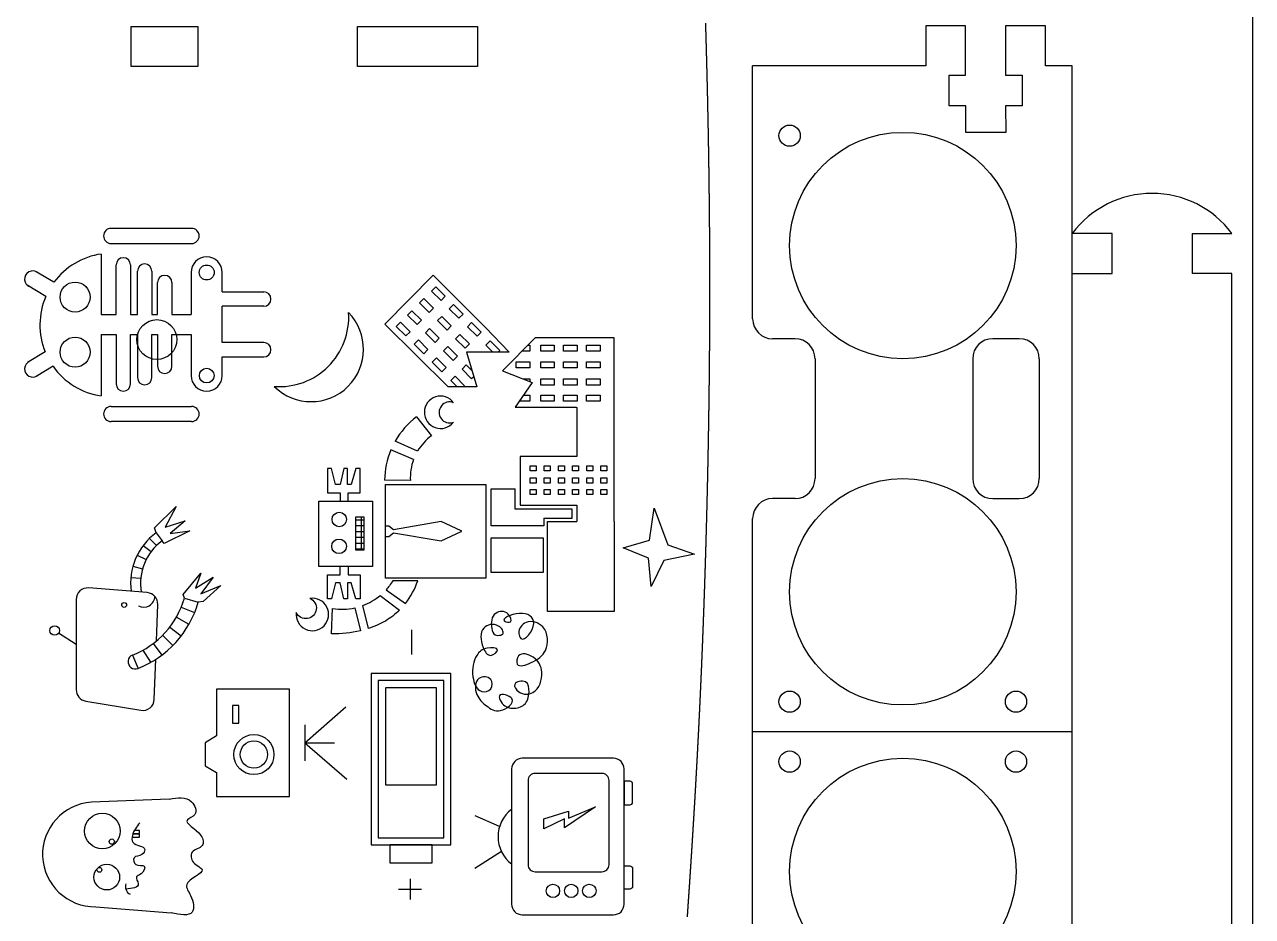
# Model space of a CAD drawing. Header units: millimetres. Extents: x -53 to 1579, y -453 to 381.
# Drawn here: x 454.4 to 546.6, y 216.4 to 283.4 of the extents above; entities that cross this region are included whole.
import ezdxf

# ---------------------------------------------------------------- set-up
doc = ezdxf.new("R2010")
doc.units = ezdxf.units.MM
doc.layers.add('design1 cut', color=1, linetype='Continuous')
doc.layers.add('design5', color=5, linetype='Continuous')
doc.layers.add('toCut', color=1, linetype='Continuous', true_color=0xff0000)

msp = doc.modelspace()

# ---------------------------------------------------------------- linework, layer by layer
msp.add_line((546.648, 381.237), (546.648, 81.237))
at = {"layer": 'design1 cut'}
msp.add_circle((464.374, 259.696), 1.5, dxfattribs=at)
at = {"layer": 'design5', "lineweight": -3}
for p, q in [((498.723, 250.911), (498.723, 254.597)), ((495.9, 250.911), (491.652, 250.911)), ((491.652, 250.911), (491.652, 247.254)), ((498.723, 247.254), (498.723, 250.911)), ((491.652, 247.254), (495.9, 247.254)), ((495.9, 247.254), (495.9, 246.035)), ((498.723, 246.035), (498.723, 247.254)), ((479.711, 246.377), (479.711, 243.883)), ((479.92, 246.14), (479.312, 246.14)), ((479.92, 245.701), (479.312, 245.701)), ((493.702, 239.286), (493.702, 246.035)), ((493.702, 246.035), (495.9, 246.035)), ((498.723, 246.035), (498.723, 239.286)), ((479.92, 245.263), (479.312, 245.263)), ((479.92, 244.824), (479.312, 244.824)), ((479.92, 244.386), (479.312, 244.386)), ((479.92, 243.947), (479.312, 243.947)), ((498.723, 239.286), (493.702, 239.286))]:
    msp.add_line(p, q, dxfattribs=at)
for points in [[(466.984, 268.046), (460.942, 268.046)], [(460.942, 266.909), (466.984, 266.909)], [(460.2, 266.121), (460.2, 261.582)], [(456.646, 263.996), (455.32, 264.794)], [(461.313, 261.582), (461.313, 265.303)], [(462.397, 265.303), (462.397, 261.582)], [(462.915, 261.582), (462.915, 264.833)], [(463.999, 264.833), (463.999, 261.582)], [(466.944, 264.734), (466.944, 261.582)], [(469.288, 263.28), (469.288, 264.734)], [(456.034, 262.934), (454.642, 263.771)], [(464.419, 261.582), (464.419, 263.975)], [(465.504, 263.975), (465.504, 261.582)], [(488.395, 256.139), (486.244, 256.139), (481.485, 260.866), (485.123, 264.528), (489.061, 260.616), (490.824, 258.75), (487.619, 258.75), (488.395, 256.139)], [(469.288, 263.28), (472.402, 263.28)], [(469.288, 259.474), (469.288, 262.196)], [(472.402, 262.196), (469.288, 262.196)], [(460.2, 261.582), (461.313, 261.582)], [(462.397, 261.582), (462.915, 261.582)], [(463.999, 261.582), (464.419, 261.582)], [(465.504, 261.582), (466.944, 261.582)], [(460.2, 260.089), (460.2, 255.466)], [(460.2, 260.089), (461.313, 260.089)], [(461.313, 260.089), (461.313, 256.368)], [(462.397, 260.089), (462.915, 260.089)], [(462.397, 256.368), (462.397, 260.089)], [(462.915, 260.089), (462.915, 256.837)], [(463.999, 260.089), (464.419, 260.089)], [(463.999, 256.837), (463.999, 260.089)], [(464.419, 260.089), (464.419, 257.695)], [(465.504, 260.089), (466.944, 260.089)], [(465.504, 257.695), (465.504, 260.089)], [(466.944, 260.089), (466.944, 256.994)], [(472.402, 259.474), (469.288, 259.474)], [(489.614, 258.75), (489.085, 259.276), (489.405, 259.599), (490.127, 258.882), (489.995, 258.75)], [(498.723, 254.597), (498.723, 259.819), (492.773, 259.819), (490.34, 257.359), (492.57, 256.472), (491.278, 254.621)], [(492.242, 259.282), (492.384, 259.282), (492.384, 258.827), (491.792, 258.827)], [(455.985, 258.769), (454.657, 257.97)], [(469.288, 256.994), (469.288, 258.391)], [(469.288, 258.391), (472.402, 258.391)], [(456.575, 257.689), (455.32, 256.934)], [(488.166, 256.908), (488.013, 256.755), (487.292, 257.471), (487.613, 257.794), (488.024, 257.385)], [(486.923, 256.139), (486.443, 256.616), (486.764, 256.939), (487.485, 256.223), (487.402, 256.139)], [(491.9, 256.739), (492.384, 256.739), (492.384, 256.546)], [(491.915, 255.534), (492.384, 255.534), (492.384, 255.078), (491.597, 255.078)], [(460.942, 254.678), (466.984, 254.678)], [(483.879, 253.906), (485.009, 252.48)], [(466.984, 253.541), (460.942, 253.541)], [(483.948, 251.319), (482.269, 252.064)], [(483.65, 250.697), (481.948, 251.412)], [(478.73, 247.572), (478.73, 248.199), (479.638, 248.199), (479.638, 250.016), (479.308, 250.016), (478.977, 248.805), (478.697, 248.805), (478.697, 250.016), (478.416, 250.016), (478.136, 248.805), (477.777, 248.805), (477.48, 250.016), (477.183, 250.016), (477.183, 248.199), (478.136, 248.199), (478.136, 247.572)], [(483.412, 249.112), (481.472, 249.136)], [(493.423, 246.288), (493.423, 245.723), (489.48, 245.723), (489.48, 248.486), (491.277, 248.486)], [(493.423, 246.288), (495.568, 246.288), (495.568, 246.959), (491.277, 246.959), (491.277, 248.486)], [(464.312, 245.197), (464.184, 245.56), (465.819, 247.159), (465.002, 245.616), (466.487, 246.081), (465.373, 245.133), (466.84, 245.337), (464.927, 244.389), (464.761, 244.593)], [(499.39, 244.061), (501.376, 244.623), (501.721, 247.042), (502.758, 244.277), (504.744, 243.585), (502.456, 243.11), (501.506, 241.166), (501.29, 243.283), (499.39, 244.061)], [(463.809, 244.765), (464.338, 244.229)], [(464.312, 245.197), (464.761, 244.593)], [(462.898, 243.509), (463.572, 243.173)], [(463.35, 244.24), (463.952, 243.787)], [(462.58, 242.687), (463.304, 242.481)], [(478.73, 242.667), (478.73, 242.04), (479.638, 242.04), (479.638, 240.223), (479.308, 240.223), (478.977, 241.435), (478.697, 241.435), (478.697, 240.223), (478.416, 240.223), (478.136, 241.435), (477.777, 241.435), (477.48, 240.223), (477.183, 240.223), (477.183, 242.04), (478.136, 242.04), (478.136, 242.667)], [(463.168, 241.745), (462.418, 241.812)], [(466.441, 240.282), (466.339, 240.543), (467.676, 242.159), (467.267, 241.026), (468.605, 241.862), (467.676, 240.598), (469.18, 241.23), (467.862, 240.041), (467.483, 239.983)], [(466.441, 240.282), (467.483, 239.983)], [(465.841, 238.856), (466.783, 238.32)], [(466.208, 239.61), (467.211, 239.2)], [(465.347, 238.112), (466.207, 237.452)], [(458.314, 236.794), (456.997, 237.656)], [(464.808, 237.494), (465.578, 236.731)], [(483.512, 236.057), (483.512, 237.892)], [(463.924, 235.467), (463.337, 236.381)], [(464.09, 236.869), (464.741, 236.001)], [(462.548, 236.01), (462.969, 235.011)], [(468.849, 227.193), (468.849, 225.382), (474.344, 225.382), (474.344, 233.445), (468.849, 233.445), (468.849, 229.944)], [(475.489, 229.419), (478.563, 232.122)], [(475.489, 230.77), (475.489, 228.067)], [(468.849, 229.944), (468.01, 229.422), (468.01, 227.695)], [(475.489, 229.419), (477.71, 229.419)], [(475.489, 229.419), (478.652, 226.698)], [(468.01, 227.695), (468.849, 227.193)], [(465.306, 225.194), (459.466, 224.955)], [(493.438, 222.964), (493.438, 223.72), (495.28, 224.28), (495.28, 223.753), (497.319, 224.609), (494.984, 223.029), (494.984, 223.705), (493.438, 222.964)], [(490.111, 223.136), (488.279, 223.94)], [(462.513, 222.346), (463.059, 222.346), (463.059, 222.556), (462.564, 222.556)], [(462.585, 222.616), (463.059, 222.616), (463.059, 222.836), (462.684, 222.836)], [(490.249, 221.257), (488.256, 219.973)], [(483.384, 219.197), (483.384, 217.662)], [(482.518, 218.43), (484.251, 218.43)], [(459.779, 217.111), (465.457, 216.654)]]:
    msp.add_lwpolyline(points, dxfattribs=at)
for points in [[(484.99, 263.343), (485.311, 263.666), (486.033, 262.949), (485.712, 262.626)], [(484.103, 262.45), (484.424, 262.773), (485.146, 262.056), (484.825, 261.733)], [(486.332, 262.01), (486.653, 262.333), (487.374, 261.617), (487.053, 261.294)], [(482.349, 260.683), (482.669, 261.006), (483.391, 260.289), (483.07, 259.966)], [(483.198, 261.538), (483.518, 261.861), (484.24, 261.144), (483.919, 260.821)], [(485.445, 261.117), (485.766, 261.44), (486.487, 260.724), (486.166, 260.401)], [(487.693, 260.658), (488.014, 260.981), (488.736, 260.264), (488.415, 259.941)], [(484.539, 260.205), (484.86, 260.528), (485.582, 259.812), (485.261, 259.489)], [(486.807, 259.765), (487.127, 260.088), (487.849, 259.371), (487.528, 259.048)], [(483.69, 259.35), (484.011, 259.673), (484.732, 258.957), (484.412, 258.634)], [(485.901, 258.853), (486.222, 259.176), (486.943, 258.459), (486.622, 258.136)], [(493.202, 258.827), (493.202, 259.282), (494.219, 259.282), (494.219, 258.827)], [(494.908, 258.827), (494.908, 259.282), (495.925, 259.282), (495.925, 258.827)], [(496.641, 258.827), (496.641, 259.282), (497.658, 259.282), (497.658, 258.827)], [(485.052, 257.998), (485.372, 258.321), (486.094, 257.605), (485.773, 257.282)], [(491.367, 257.569), (491.367, 258.024), (492.384, 258.024), (492.384, 257.569)], [(493.202, 257.569), (493.202, 258.024), (494.219, 258.024), (494.219, 257.569)], [(494.908, 257.569), (494.908, 258.024), (495.925, 258.024), (495.925, 257.569)], [(496.641, 257.569), (496.641, 258.024), (497.658, 258.024), (497.658, 257.569)], [(493.202, 256.283), (493.202, 256.739), (494.219, 256.739), (494.219, 256.283)], [(494.908, 256.283), (494.908, 256.739), (495.925, 256.739), (495.925, 256.283)], [(496.641, 256.283), (496.641, 256.739), (497.658, 256.739), (497.658, 256.283)], [(493.202, 255.078), (493.202, 255.534), (494.219, 255.534), (494.219, 255.078)], [(494.908, 255.078), (494.908, 255.534), (495.925, 255.534), (495.925, 255.078)], [(496.641, 255.078), (496.641, 255.534), (497.658, 255.534), (497.658, 255.078)], [(492.411, 249.83), (492.411, 250.212), (492.865, 250.212), (492.865, 249.83)], [(493.457, 249.83), (493.457, 250.212), (493.911, 250.212), (493.911, 249.83)], [(494.535, 249.83), (494.535, 250.212), (494.989, 250.212), (494.989, 249.83)], [(495.585, 249.83), (495.585, 250.212), (496.039, 250.212), (496.039, 249.83)], [(496.66, 249.83), (496.66, 250.212), (497.114, 250.212), (497.114, 249.83)], [(497.713, 249.83), (497.713, 250.212), (498.167, 250.212), (498.167, 249.83)], [(492.411, 248.92), (492.411, 249.303), (492.865, 249.303), (492.865, 248.92)], [(493.457, 248.92), (493.457, 249.303), (493.911, 249.303), (493.911, 248.92)], [(494.535, 248.92), (494.535, 249.303), (494.989, 249.303), (494.989, 248.92)], [(495.585, 248.92), (495.585, 249.303), (496.039, 249.303), (496.039, 248.92)], [(496.66, 248.92), (496.66, 249.303), (497.114, 249.303), (497.114, 248.92)], [(497.713, 248.92), (497.713, 249.303), (498.167, 249.303), (498.167, 248.92)], [(481.542, 241.786), (481.542, 248.826), (489.089, 248.826), (489.089, 241.786)], [(492.411, 248.059), (492.411, 248.442), (492.865, 248.442), (492.865, 248.059)], [(493.457, 248.059), (493.457, 248.442), (493.911, 248.442), (493.911, 248.059)], [(494.535, 248.059), (494.535, 248.442), (494.989, 248.442), (494.989, 248.059)], [(495.585, 248.059), (495.585, 248.442), (496.039, 248.442), (496.039, 248.059)], [(496.66, 248.059), (496.66, 248.442), (497.114, 248.442), (497.114, 248.059)], [(497.713, 248.059), (497.713, 248.442), (498.167, 248.442), (498.167, 248.059)], [(476.526, 242.667), (476.526, 247.572), (480.569, 247.572), (480.569, 242.667)], [(479.312, 243.883), (479.312, 246.377), (479.92, 246.377), (479.92, 243.883)], [(489.48, 242.206), (489.48, 244.806), (493.379, 244.806), (493.379, 242.206)], [(480.476, 234.621), (480.476, 221.759), (486.44, 221.759), (486.44, 234.621)], [(480.999, 234.098), (480.999, 222.281), (485.918, 222.281), (485.918, 234.098)], [(481.547, 233.55), (481.547, 226.276), (485.369, 226.276), (485.369, 233.55)], [(470.058, 232.214), (470.058, 230.888), (470.52, 230.888), (470.52, 232.214)], [(481.871, 221.759), (481.871, 220.396), (485.046, 220.396), (485.046, 221.759)]]:
    msp.add_lwpolyline(points, close=True, dxfattribs=at)
for points in [[(491.278, 254.621), (495.865, 254.621, -0.414214), (495.9, 254.586), (495.9, 250.911)], [(481.542, 244.917), (481.806, 244.917), (482.156, 245.192), (485.722, 244.58), (487.237, 245.274, 0.641816), (487.237, 245.338), (485.722, 246.032), (482.156, 245.42), (481.806, 245.695), (481.542, 245.695)], [(464.342, 237.067), (464.444, 239.8, 0.401976), (463.646, 240.697), (459.25, 241.046, 0.437615), (458.314, 240.182), (458.314, 233.406, 0.366509), (459.039, 232.55), (463.169, 231.86, 0.452313), (464.178, 232.683), (464.29, 235.688)]]:
    msp.add_lwpolyline(points, format="xyb", dxfattribs=at)
for points in [[(481.587, 240.907), (483.038, 239.88, 0.08859), (483.96, 241.593), (482.093, 241.593, -0.016542), (481.841, 241.214, -0.022512)], [(474.845, 239.204, 2.980261), (475.867, 240.258, -1.467295)], [(480.261, 238.007), (479.834, 239.723, 0.086728), (481.155, 240.491), (482.592, 239.382, -0.060775), (481.532, 238.563, -0.044623)], [(479.235, 239.549), (479.661, 237.832, -0.070089), (477.499, 237.608), (477.569, 239.51, 0.094721)], [(491.011, 227.459), (491.011, 217.305, 0.414214), (491.811, 216.505), (498.663, 216.505, 0.414214), (499.463, 217.305), (499.463, 227.459, 0.414214), (498.663, 228.259), (491.811, 228.259, 0.414214)], [(492.245, 226.594), (492.245, 220.268, 0.414214), (492.775, 219.738), (497.799, 219.738, 0.414214), (498.329, 220.268), (498.329, 226.594, 0.414214), (497.799, 227.124), (492.775, 227.124, 0.414214)], [(499.463, 226.527), (499.463, 224.763), (499.895, 224.763, 0.414214), (500.095, 224.963), (500.095, 226.327, 0.414214), (499.895, 226.527)], [(499.463, 218.436), (499.463, 220.171), (499.895, 220.171, -0.414214), (500.095, 219.971), (500.095, 218.636, -0.414214), (499.895, 218.436)]]:
    msp.add_lwpolyline(points, format="xyb", close=True, dxfattribs=at)
for centre, radius in [((468.116, 264.734), 0.561), ((458.232, 262.884), 1.129), ((458.232, 258.753), 1.129), ((468.116, 256.994), 0.552), ((478.071, 246.188), 0.544), ((478.057, 244.172), 0.55), ((461.921, 239.771), 0.181), ((456.698, 237.852), 0.358), ((471.664, 228.538), 1.506), ((471.664, 228.538), 1.024), ((460.276, 222.795), 1.335), ((460.987, 222.001), 0.196), ((460.615, 219.333), 0.963), ((460.059, 219.884), 0.181), ((494.12, 218.302), 0.502), ((495.489, 218.302), 0.502), ((496.85, 218.302), 0.502)]:
    msp.add_circle(centre, radius, dxfattribs=at)
for centre, radius, start, end in [((460.942, 267.478), 0.569, 90, 270), ((466.984, 267.478), 0.569, 270, 90), ((460.974, 260.794), 5.384, 98.26618, 143.49756), ((461.855, 265.303), 0.542, 0, 180), ((468.116, 264.734), 1.172, 0, 180), ((455.058, 264.231), 0.621, 52.86946, 250.15394), ((463.457, 264.833), 0.542, 0, 180), ((464.962, 263.975), 0.542, 0, 180), ((460.974, 260.794), 5.384, 156.57274, 202.0893), ((472.402, 262.738), 0.542, 270, 90), ((475.955, 258.971), 3.935, 225.19089, 44.31063), ((473.574, 261.373), 5.208, 265.67771, 3.8238), ((472.402, 258.932), 0.542, 270, 90), ((455.058, 257.497), 0.621, 111.69842, 307.13054), ((460.974, 260.794), 5.384, 215.2117, 261.73382), ((464.962, 257.695), 0.542, 180, 0), ((461.855, 256.368), 0.542, 180, 0), ((463.457, 256.837), 0.542, 180, 0), ((468.116, 256.994), 1.172, 180, 0), ((485.678, 254.238), 1.217, 36.2819, 322.08704), ((460.942, 254.109), 0.569, 90, 270), ((466.984, 254.109), 0.569, 270, 90), ((486.36, 254.228), 0.789, 67.7354, 290.63354), ((487.575, 249.047), 6.104, 127.26468, 150.37891), ((487.278, 249.342), 3.872, 125.86172, 149.29722), ((487.575, 249.047), 6.104, 157.20631, 179.16388), ((487.278, 249.342), 3.872, 159.51522, 183.40311), ((467.142, 241.39), 4.743, 126.63313, 187.23001), ((467.142, 241.39), 3.99, 126.63313, 189.4922), ((460.183, 242.076), 6.51, 291.30177, 344.0037), ((460.183, 242.076), 7.594, 291.30177, 344.0037), ((463.384, 240.444), 0.842, 242.55719, 357.64889), ((462.757, 235.51), 0.542, 112.72279, 292.94131), ((459.716, 221.037), 3.926, 93.65088, 270.9143), ((492.575, 222.372), 2.58, 127.32152, 232.67848), ((462.632, 218.614), 0.62, 158.56652, 245.01025)]:
    msp.add_arc(centre, radius, start, end, dxfattribs=at)
for points in [[(490.222, 237.509), (489.787, 237.524), (489.523, 238.006), (489.818, 239.141), (490.766, 239.079), (490.937, 238.506), (490.486, 238.551), (491.59, 239.126), (492.677, 238.38), (491.698, 237.26), (491.558, 237.633), (492.102, 238.457), (493.361, 238.115), (493.547, 236.358), (492.475, 235.441), (491.434, 235.332), (491.527, 235.939), (492.63, 235.845), (493.283, 234.726), (492.615, 233.203), (491.558, 233.249), (491.248, 233.809), (492.056, 233.995), (492.32, 233.234), (491.962, 232.285), (491.092, 232.021), (490.222, 232.487), (490.098, 232.954), (491.03, 232.736), (490.176, 231.834), (489.135, 232.192), (488.405, 233.047), (488.56, 234.244), (489.446, 234.182), (489.446, 233.467), (488.777, 233.28), (488.109, 234.384), (488.405, 235.985), (489.181, 236.529), (489.958, 236.39), (489.461, 235.985), (488.886, 236.576), (488.933, 238.037), (490.036, 238.177), (490.347, 237.602), (490.222, 237.509)], [(465.306, 225.194), (466.972, 224.992), (467.224, 224.032), (466.669, 223.627), (467.679, 222.465), (467.78, 221.707), (467.022, 221.202), (467.123, 220.444), (467.78, 219.888), (466.618, 218.776), (466.91, 217.947), (467.022, 216.705), (465.457, 216.654)], [(463.092, 223.414), (462.535, 222.454), (462.566, 221.958), (463.463, 221.401), (463.247, 221.029), (462.659, 220.782), (462.783, 220.286), (463.432, 220.162), (463.185, 219.574), (462.844, 219.357), (462.97, 218.838), (462.04, 218.428)]]:
    msp.add_spline(points, degree=3, dxfattribs=at)
at = {"layer": 'toCut'}
for p, q in [((525.111, 283.258), (522.111, 283.258)), ((522.111, 283.258), (522.111, 280.258)), ((525.111, 279.558), (525.111, 283.258)), ((531.111, 283.258), (528.111, 283.258)), ((528.111, 283.258), (528.111, 279.558)), ((531.111, 280.258), (531.111, 283.258)), ((509.111, 261.258), (509.111, 280.258)), ((522.111, 280.258), (509.111, 280.258)), ((523.861, 277.258), (523.861, 279.558)), ((523.861, 279.558), (525.111, 279.558)), ((528.111, 279.558), (529.361, 279.558)), ((529.361, 279.558), (529.361, 277.258)), ((533.111, 280.258), (531.111, 280.258)), ((533.111, 180.258), (533.111, 280.258)), ((525.132, 277.258), (523.861, 277.258)), ((525.132, 275.258), (525.132, 277.258)), ((529.361, 277.258), (528.111, 277.258)), ((528.111, 277.258), (528.132, 275.258)), ((528.132, 275.258), (525.132, 275.258)), ((536.111, 267.669), (533.111, 267.669)), ((536.111, 264.669), (536.111, 267.669)), ((542.111, 267.669), (542.111, 264.669)), ((542.111, 267.669), (545.111, 267.669)), ((533.111, 264.669), (536.111, 264.669)), ((545.111, 264.669), (542.111, 264.669)), ((545.111, 194.669), (545.111, 264.669)), ((512.3, 259.758), (510.611, 259.758)), ((529.142, 259.758), (527.142, 259.758)), ((513.8, 258.258), (513.8, 249.258)), ((525.642, 258.258), (525.642, 249.258)), ((530.642, 258.258), (530.642, 249.258)), ((512.3, 247.758), (510.611, 247.758)), ((527.142, 247.758), (529.142, 247.758)), ((509.111, 214.258), (509.111, 246.258)), ((509.111, 230.258), (533.111, 230.258))]:
    msp.add_line(p, q, dxfattribs=at)
for points in [[(462.453, 280.193), (462.453, 283.193), (467.453, 283.193), (467.453, 280.193)], [(479.453, 280.193), (479.453, 283.193), (488.453, 283.193), (488.453, 280.193)]]:
    msp.add_lwpolyline(points, close=True, dxfattribs=at)
for centre, radius in [((511.892, 275.008), 0.8), ((520.392, 266.758), 8.5), ((520.392, 240.758), 8.5), ((511.892, 232.508), 0.8), ((528.892, 232.508), 0.8), ((511.892, 228.008), 0.8), ((528.892, 228.008), 0.8), ((520.392, 219.758), 8.5)]:
    msp.add_circle(centre, radius, dxfattribs=at)
for centre, radius, start, end in [((539.111, 263.169), 7.5, 36.8699, 143.1301), ((510.611, 261.258), 1.5, 180, 270), ((512.3, 258.258), 1.5, 360, 90), ((527.142, 258.258), 1.5, 90, 180), ((529.142, 258.258), 1.5, 0, 90), ((512.3, 249.258), 1.5, 270, 0), ((527.142, 249.258), 1.5, 180, 270), ((529.142, 249.258), 1.5, 270, 0), ((510.611, 246.258), 1.5, 90, 180)]:
    msp.add_arc(centre, radius, start, end, dxfattribs=at)
for points in [[(505.6, 283.182), (505.596, 283.313), (505.593, 283.443)], [(505.608, 282.92), (505.604, 283.051), (505.6, 283.182)], [(505.616, 282.656), (505.612, 282.788), (505.608, 282.92)], [(505.624, 282.39), (505.62, 282.523), (505.616, 282.656)], [(505.631, 282.123), (505.627, 282.256), (505.624, 282.39)], [(505.639, 281.854), (505.635, 281.988), (505.631, 282.123)], [(505.646, 281.584), (505.642, 281.719), (505.639, 281.854)], [(505.654, 281.312), (505.65, 281.448), (505.646, 281.584)], [(505.661, 281.038), (505.657, 281.175), (505.654, 281.312)], [(505.668, 280.763), (505.665, 280.901), (505.661, 281.038)], [(505.676, 280.487), (505.672, 280.625), (505.668, 280.763)], [(505.683, 280.209), (505.679, 280.348), (505.676, 280.487)], [(505.69, 279.93), (505.686, 280.069), (505.683, 280.209)], [(505.697, 279.649), (505.694, 279.789), (505.69, 279.93)], [(505.704, 279.367), (505.701, 279.508), (505.697, 279.649)], [(505.711, 279.083), (505.708, 279.225), (505.704, 279.367)], [(505.718, 278.798), (505.714, 278.94), (505.711, 279.083)], [(505.725, 278.511), (505.721, 278.654), (505.718, 278.798)], [(505.731, 278.223), (505.728, 278.367), (505.725, 278.511)], [(505.738, 277.934), (505.735, 278.078), (505.731, 278.223)], [(505.744, 277.643), (505.741, 277.788), (505.738, 277.934)], [(505.751, 277.351), (505.747, 277.497), (505.744, 277.643)], [(505.757, 277.057), (505.754, 277.204), (505.751, 277.351)], [(505.763, 276.762), (505.76, 276.91), (505.757, 277.057)], [(505.769, 276.466), (505.766, 276.614), (505.763, 276.762)], [(505.775, 276.169), (505.772, 276.317), (505.769, 276.466)], [(505.781, 275.87), (505.778, 276.019), (505.775, 276.169)], [(505.787, 275.57), (505.784, 275.72), (505.781, 275.87)], [(505.793, 275.268), (505.79, 275.419), (505.787, 275.57)], [(505.798, 274.966), (505.795, 275.117), (505.793, 275.268)], [(505.804, 274.662), (505.801, 274.814), (505.798, 274.966)], [(505.809, 274.357), (505.806, 274.509), (505.804, 274.662)], [(505.814, 274.05), (505.812, 274.204), (505.809, 274.357)], [(505.819, 273.743), (505.817, 273.897), (505.814, 274.05)], [(505.824, 273.434), (505.822, 273.588), (505.819, 273.743)], [(505.829, 273.124), (505.827, 273.279), (505.824, 273.434)], [(505.834, 272.813), (505.832, 272.968), (505.829, 273.124)], [(505.839, 272.5), (505.836, 272.657), (505.834, 272.813)], [(505.843, 272.187), (505.841, 272.344), (505.839, 272.5)], [(505.847, 271.872), (505.845, 272.03), (505.843, 272.187)], [(505.852, 271.556), (505.849, 271.714), (505.847, 271.872)], [(505.856, 271.239), (505.854, 271.398), (505.852, 271.556)], [(505.86, 270.921), (505.858, 271.08), (505.856, 271.239)], [(505.863, 270.602), (505.861, 270.762), (505.86, 270.921)], [(505.867, 270.282), (505.865, 270.442), (505.863, 270.602)], [(505.87, 269.961), (505.869, 270.121), (505.867, 270.282)], [(505.874, 269.638), (505.872, 269.799), (505.87, 269.961)], [(505.877, 269.315), (505.875, 269.477), (505.874, 269.638)], [(505.88, 268.99), (505.878, 269.153), (505.877, 269.315)], [(505.883, 268.665), (505.881, 268.828), (505.88, 268.99)], [(505.886, 268.338), (505.884, 268.502), (505.883, 268.665)], [(505.888, 268.011), (505.887, 268.175), (505.886, 268.338)], [(505.89, 267.682), (505.889, 267.847), (505.888, 268.011)], [(505.893, 267.353), (505.892, 267.518), (505.89, 267.682)], [(505.895, 267.022), (505.894, 267.188), (505.893, 267.353)], [(505.897, 266.691), (505.896, 266.857), (505.895, 267.022)], [(505.898, 266.359), (505.897, 266.525), (505.897, 266.691)], [(505.9, 266.025), (505.899, 266.192), (505.898, 266.359)], [(505.901, 265.691), (505.9, 265.858), (505.9, 266.025)], [(505.902, 265.356), (505.902, 265.524), (505.901, 265.691)], [(505.903, 265.02), (505.903, 265.188), (505.902, 265.356)], [(505.904, 264.683), (505.904, 264.852), (505.903, 265.02)], [(505.905, 264.346), (505.904, 264.514), (505.904, 264.683)], [(505.905, 264.007), (505.905, 264.176), (505.905, 264.346)], [(505.905, 263.668), (505.905, 263.837), (505.905, 264.007)], [(505.905, 263.327), (505.905, 263.497), (505.905, 263.668)], [(505.905, 262.986), (505.905, 263.157), (505.905, 263.327)], [(505.905, 262.644), (505.905, 262.815), (505.905, 262.986)], [(505.901, 261.269), (505.902, 261.614), (505.903, 261.958)], [(505.903, 261.958), (505.904, 262.13), (505.904, 262.302)], [(505.904, 262.302), (505.904, 262.473), (505.905, 262.644)], [(505.898, 260.577), (505.9, 260.923), (505.901, 261.269)], [(505.894, 259.882), (505.896, 260.229), (505.898, 260.577)], [(505.884, 258.484), (505.887, 258.834), (505.89, 259.184)], [(505.89, 259.184), (505.892, 259.533), (505.894, 259.882)], [(505.878, 257.782), (505.881, 258.133), (505.884, 258.484)], [(505.871, 257.077), (505.874, 257.43), (505.878, 257.782)], [(505.854, 255.662), (505.859, 256.016), (505.863, 256.371)], [(505.863, 256.371), (505.867, 256.724), (505.871, 257.077)], [(505.845, 254.952), (505.85, 255.307), (505.854, 255.662)], [(505.835, 254.24), (505.84, 254.596), (505.845, 254.952)], [(505.824, 253.527), (505.829, 253.883), (505.835, 254.24)], [(505.8, 252.096), (505.806, 252.454), (505.812, 252.812)], [(505.812, 252.812), (505.818, 253.169), (505.824, 253.527)], [(505.786, 251.379), (505.793, 251.738), (505.8, 252.096)], [(505.772, 250.662), (505.779, 251.021), (505.786, 251.379)], [(505.742, 249.224), (505.75, 249.584), (505.758, 249.943)], [(505.758, 249.943), (505.765, 250.303), (505.772, 250.662)], [(505.726, 248.505), (505.734, 248.865), (505.742, 249.224)], [(505.691, 247.065), (505.708, 247.785), (505.726, 248.505)], [(505.653, 245.626), (505.672, 246.346), (505.691, 247.065)], [(505.633, 244.906), (505.643, 245.266), (505.653, 245.626)], [(505.613, 244.187), (505.623, 244.547), (505.633, 244.906)], [(505.569, 242.751), (505.58, 243.11), (505.591, 243.469)], [(505.591, 243.469), (505.602, 243.828), (505.613, 244.187)], [(505.547, 242.035), (505.558, 242.393), (505.569, 242.751)], [(505.523, 241.319), (505.535, 241.677), (505.547, 242.035)], [(505.499, 240.604), (505.511, 240.962), (505.523, 241.319)], [(505.448, 239.179), (505.461, 239.535), (505.474, 239.891)], [(505.474, 239.891), (505.486, 240.248), (505.499, 240.604)], [(505.422, 238.469), (505.435, 238.824), (505.448, 239.179)], [(505.395, 237.761), (505.409, 238.115), (505.422, 238.469)], [(505.339, 236.35), (505.354, 236.702), (505.368, 237.054)], [(505.368, 237.054), (505.381, 237.408), (505.395, 237.761)], [(505.31, 235.648), (505.325, 235.999), (505.339, 236.35)], [(505.281, 234.948), (505.296, 235.298), (505.31, 235.648)], [(505.22, 233.556), (505.235, 233.903), (505.251, 234.25)], [(505.251, 234.25), (505.266, 234.599), (505.281, 234.948)], [(505.188, 232.864), (505.204, 233.21), (505.22, 233.556)], [(505.156, 232.175), (505.172, 232.519), (505.188, 232.864)], [(505.09, 230.806), (505.106, 231.147), (505.123, 231.489)], [(505.123, 231.489), (505.14, 231.832), (505.156, 232.175)], [(505.056, 230.126), (505.073, 230.466), (505.09, 230.806)], [(505.021, 229.449), (505.038, 229.787), (505.056, 230.126)], [(504.95, 228.103), (504.968, 228.439), (504.986, 228.775)], [(504.986, 228.775), (505.003, 229.112), (505.021, 229.449)], [(504.913, 227.434), (504.931, 227.768), (504.95, 228.103)], [(504.876, 226.767), (504.895, 227.101), (504.913, 227.434)], [(504.801, 225.441), (504.82, 225.772), (504.839, 226.103)], [(504.839, 226.103), (504.858, 226.435), (504.876, 226.767)], [(504.762, 224.782), (504.781, 225.112), (504.801, 225.441)], [(504.683, 223.468), (504.703, 223.796), (504.723, 224.124)], [(504.723, 224.124), (504.743, 224.453), (504.762, 224.782)], [(504.643, 222.815), (504.663, 223.142), (504.683, 223.468)], [(504.603, 222.163), (504.623, 222.489), (504.643, 222.815)], [(504.52, 220.864), (504.541, 221.188), (504.562, 221.513)], [(504.562, 221.513), (504.582, 221.838), (504.603, 222.163)], [(504.479, 220.217), (504.499, 220.541), (504.52, 220.864)], [(504.394, 218.927), (504.415, 219.249), (504.436, 219.572)], [(504.436, 219.572), (504.457, 219.894), (504.479, 220.217)], [(504.35, 218.284), (504.372, 218.606), (504.394, 218.927)], [(504.263, 217.001), (504.285, 217.322), (504.307, 217.642)], [(504.307, 217.642), (504.329, 217.963), (504.35, 218.284)], [(504.219, 216.361), (504.241, 216.681), (504.263, 217.001)]]:
    msp.add_open_spline(points, degree=2, dxfattribs=at)

doc.saveas('drawing.dxf')
